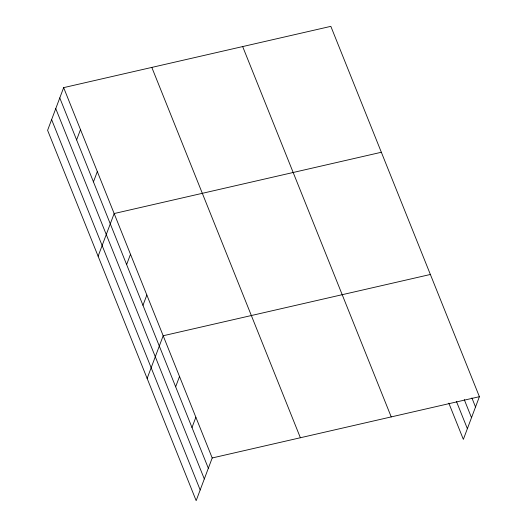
<?xml version="1.0" encoding="UTF-8"?>
<svg xmlns="http://www.w3.org/2000/svg" width="527" height="527" viewBox="0 0 527 527"><rect width="100%" height="100%" fill="white"/><g stroke="black" fill="none" stroke-linecap="round" stroke-linejoin="round"><path stroke-width="0.79" d="M63.648 87.634L47.601 130.314L196.163 500.65L212.203 457.97L63.648 87.634L330.837 26.35L479.399 396.686L463.352 439.366L448.826 403.155M76.613 139.905L80.486 129.602M93.45 181.874L97.317 171.578M98.114 256.227L114.155 213.547L381.344 152.263M126.625 264.58L130.498 254.284M142.969 305.324L146.842 295.021M147.138 378.439L163.179 335.758L430.368 274.475M175.649 386.798L179.523 376.495M191.993 427.535L195.866 417.232M212.203 457.97L479.399 396.686M471.896 397.931L475.525 406.989M464.247 399.565L471.507 417.674M456.474 401.521L467.37 428.682M242.664 46.574L391.225 416.91M151.816 67.41L300.377 437.746M59.775 97.93L208.336 468.272M55.757 108.615L204.318 478.957M51.62 119.622L200.181 489.965"/></g></svg>
